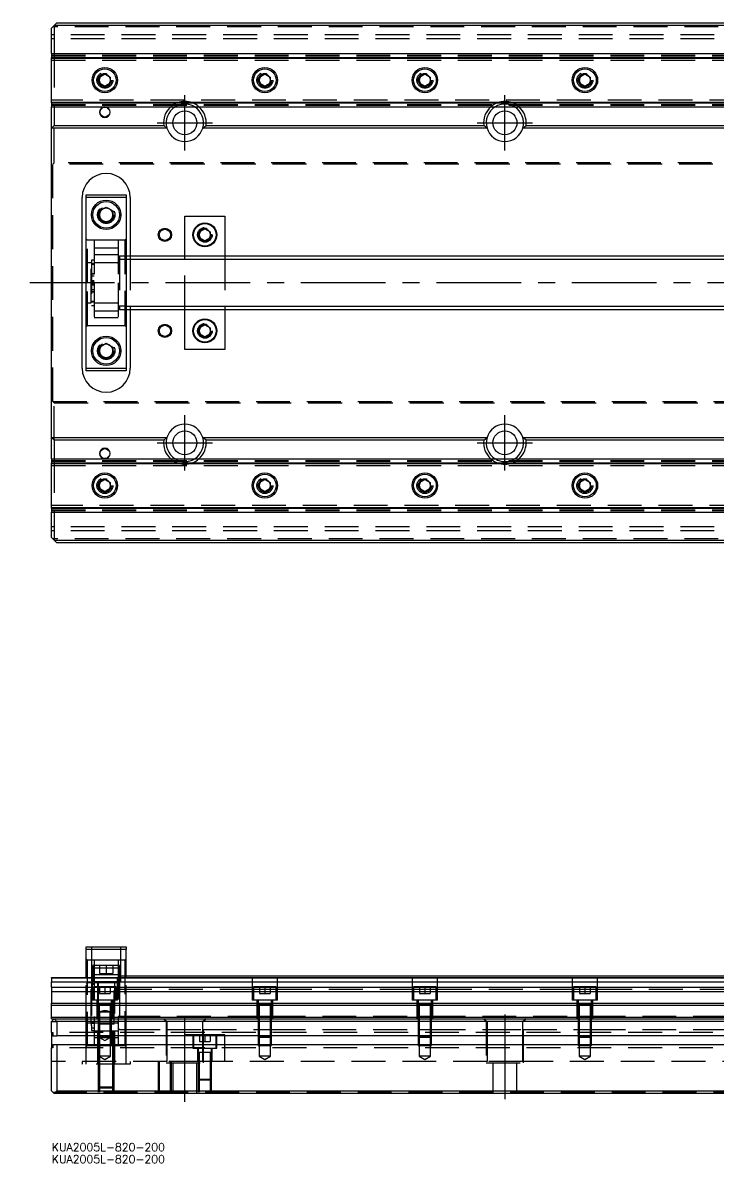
# Model space of a CAD drawing. Extents: x -11 to 1025, y -330 to 120.
# Drawn here: x -10.8 to 250, y -330.1 to 97.5 of the extents above; entities that cross this region are included whole.
import ezdxf

# ---------------------------------------------------------------- set-up
doc = ezdxf.new("R2010")
doc.units = 0
doc.linetypes.add('CENTER', pattern=[50.8, 31.75, -6.35, 6.35, -6.35])
doc.linetypes.add('DASHED', pattern=[19.05, 12.7, -6.35])
doc.layers.get('0').update_dxf_attribs({"linetype": 'CONTINUOUS'})
doc.layers.add('CENTER', color=1, linetype='CENTER')
doc.styles.get("Standard").update_dxf_attribs({"font": 'txt.shx', "height": 3, "bigfont": 'bigfont.shx'})

# ---------------------------------------------------------------- blocks, each defined once
blk = doc.blocks.new('*U2')
at = {"color": 7, "linetype": 'CONTINUOUS'}
blk.add_text('KUA2005L-820-200', height=3, dxfattribs=at).set_placement((0.11, -325.6))
blk = doc.blocks.new('*U3')
at = {"color": 7, "linetype": 'CONTINUOUS'}
blk.add_text('KUA2005L-820-200', height=3, dxfattribs=at).set_placement((0.11, -330.1))

msp = doc.modelspace()

# ---------------------------------------------------------------- linework, layer by layer
at = {"color": 7, "linetype": 'CONTINUOUS'}
for p, q in [((1, 96.5), (0, 95.5)), ((0, 86), (0, 95.5)), ((2, 97.5), (1, 96.5)), ((1, 96.5), (1, 86)), ((310, 96.5), (1, 96.5)), ((2, 97.5), (310, 97.5)), ((0, 86), (0, 84.48)), ((0, 86), (310, 86)), ((0, 84.48), (308.73, 84.48)), ((0, 84.2), (0, 84.48)), ((0, 84.2), (308.05, 84.2)), ((0, 67.8), (0, 84.2)), ((18, 77.15), (20, 78.31)), ((18, 74.85), (18, 77.15)), ((20, 78.31), (22, 77.15)), ((22, 77.15), (22, 74.85)), ((78, 77.15), (80, 78.31)), ((78, 74.85), (78, 77.15)), ((80, 78.31), (82, 77.15)), ((82, 77.15), (82, 74.85)), ((138, 77.15), (140, 78.31)), ((138, 74.85), (138, 77.15)), ((140, 78.31), (142, 77.15)), ((142, 77.15), (142, 74.85)), ((198, 77.15), (200, 78.31)), ((198, 74.85), (198, 77.15)), ((200, 78.31), (202, 77.15)), ((202, 77.15), (202, 74.85)), ((20, 73.69), (18, 74.85)), ((22, 74.85), (20, 73.69)), ((80, 73.69), (78, 74.85)), ((82, 74.85), (80, 73.69)), ((140, 73.69), (138, 74.85)), ((142, 74.85), (140, 73.69)), ((200, 73.69), (198, 74.85)), ((202, 74.85), (200, 73.69)), ((0, 67.52), (0, 67.8)), ((0, 67.8), (310, 67.8)), ((0, 67.52), (0, 66)), ((0, 67.52), (310, 67.52)), ((0, 58), (0, 66)), ((0, 66), (310, 66)), ((1, 66), (1, 59)), ((0, 58), (1, 59)), ((0, -58), (0, 58)), ((43.29, 58), (0, 58)), ((1, 59), (42.06, 59)), ((43.29, 58), (42.06, 59)), ((56.71, 58), (57.94, 59)), ((163.29, 58), (56.71, 58)), ((57.94, 59), (162.06, 59)), ((163.29, 58), (162.06, 59)), ((176.71, 58), (177.94, 59)), ((283.29, 58), (176.71, 58)), ((177.94, 59), (282.06, 59)), ((11.5, -32), (11.5, 32)), ((13, 32), (13, 33)), ((13, 33), (28, 33)), ((13, -32), (13, 32)), ((28, 32), (13, 32)), ((28, 33), (28, 32)), ((28, 32), (28, -32)), ((29.5, 32), (29.5, 10)), ((18, 26.94), (20.5, 28.39)), ((18, 24.06), (18, 26.94)), ((20.5, 28.39), (23, 26.94)), ((23, 26.94), (23, 24.06)), ((20.5, 22.61), (18, 24.06)), ((23, 24.06), (20.5, 22.61)), ((50, 25), (65, 25)), ((50, 10), (50, 25)), ((65, 25), (65, 10)), ((55.5, 19.15), (57.5, 20.31)), ((55.5, 16.85), (55.5, 19.15)), ((57.5, 20.31), (59.5, 19.15)), ((59.5, 19.15), (59.5, 16.85)), ((57.5, 15.69), (55.5, 16.85)), ((59.5, 16.85), (57.5, 15.69)), ((310, 10), (28, 10)), ((28, -10), (310, -10)), ((29.5, -10), (29.5, -32)), ((50, -25), (50, -10)), ((65, -10), (65, -25)), ((55.5, -16.85), (57.5, -15.69)), ((55.5, -19.15), (55.5, -16.85)), ((57.5, -15.69), (59.5, -16.85)), ((59.5, -16.85), (59.5, -19.15)), ((57.5, -20.31), (55.5, -19.15)), ((59.5, -19.15), (57.5, -20.31)), ((18, -24.06), (20.5, -22.61)), ((18, -26.94), (18, -24.06)), ((20.5, -22.61), (23, -24.06)), ((23, -24.06), (23, -26.94)), ((65, -25), (50, -25)), ((20.5, -28.39), (18, -26.94)), ((23, -26.94), (20.5, -28.39)), ((13, -33), (13, -32)), ((13, -32), (28, -32)), ((28, -33), (13, -33)), ((28, -32), (28, -33)), ((0, -66), (0, -58)), ((0, -58), (43.29, -58)), ((1, -59), (0, -58)), ((42.06, -59), (1, -59)), ((1, -59), (1, -66)), ((42.06, -59), (43.29, -58)), ((56.71, -58), (163.29, -58)), ((57.94, -59), (56.71, -58)), ((162.06, -59), (57.94, -59)), ((162.06, -59), (163.29, -58)), ((176.71, -58), (283.29, -58)), ((177.94, -59), (176.71, -58)), ((282.06, -59), (177.94, -59)), ((0, -66), (0, -67.52)), ((0, -66), (310, -66)), ((0, -67.52), (310, -67.52)), ((0, -67.8), (0, -67.52)), ((0, -84.2), (0, -67.8)), ((0, -67.8), (310, -67.8)), ((18, -74.85), (20, -73.69)), ((18, -77.15), (18, -74.85)), ((20, -73.69), (22, -74.85)), ((22, -74.85), (22, -77.15)), ((78, -74.85), (80, -73.69)), ((78, -77.15), (78, -74.85)), ((80, -73.69), (82, -74.85)), ((82, -74.85), (82, -77.15)), ((138, -74.85), (140, -73.69)), ((138, -77.15), (138, -74.85)), ((140, -73.69), (142, -74.85)), ((142, -74.85), (142, -77.15)), ((198, -74.85), (200, -73.69)), ((198, -77.15), (198, -74.85)), ((200, -73.69), (202, -74.85)), ((202, -74.85), (202, -77.15)), ((20, -78.31), (18, -77.15)), ((22, -77.15), (20, -78.31)), ((80, -78.31), (78, -77.15)), ((82, -77.15), (80, -78.31)), ((140, -78.31), (138, -77.15)), ((142, -77.15), (140, -78.31)), ((200, -78.31), (198, -77.15)), ((202, -77.15), (200, -78.31)), ((0, -84.2), (308.05, -84.2)), ((0, -84.48), (0, -84.2)), ((0, -84.48), (0, -86)), ((0, -84.48), (308.73, -84.48)), ((0, -95.5), (0, -86)), ((0, -86), (310, -86)), ((1, -86), (1, -96.5)), ((0, -95.5), (1, -96.5)), ((1, -96.5), (2, -97.5)), ((1, -96.5), (310, -96.5)), ((310, -97.5), (2, -97.5)), ((13, -249), (28, -249)), ((13, -250), (13, -249)), ((13, -260.5), (13, -250)), ((28, -250), (13, -250)), ((28, -249), (28, -250)), ((28, -260.5), (28, -250)), ((0, -260.66), (0, -260.5)), ((0, -260.5), (316.5, -260.5)), ((0, -260.66), (0, -262.06)), ((0, -260.66), (316.5, -260.66)), ((316.5, -260), (28, -260)), ((0, -262.06), (316.5, -262.06)), ((0, -264.14), (0, -262.06)), ((0, -264.14), (0, -265.76)), ((0, -264.14), (316.5, -264.14)), ((0, -265.76), (0, -270.05)), ((0, -265.76), (316.5, -265.76)), ((0, -270.9), (0, -270.05)), ((0, -270.05), (316.5, -270.05)), ((0, -275.4), (0, -270.9)), ((0, -270.9), (820, -270.9)), ((202.5, -270.6), (197.5, -270.6)), ((0, -275.4), (820, -275.4)), ((0, -276), (0, -275.4)), ((0, -277), (1, -276)), ((0, -276), (1, -276)), ((0, -281.15), (0, -277)), ((1, -276), (819, -276)), ((1, -276), (2, -277)), ((2, -277), (2, -282.3)), ((818, -277), (2, -277)), ((0, -281.15), (0, -282.3)), ((0, -281.15), (0.5, -281.15)), ((0.5, -281.15), (0.5, -282.3)), ((23.5, -278), (17.5, -278)), ((23.5, -278), (17.5, -278)), ((0, -282.3), (0, -285.7)), ((0.5, -282.3), (0, -282.3)), ((0, -285.7), (0, -286.85)), ((0, -285.7), (0.5, -285.7)), ((0.5, -282.3), (2, -282.3)), ((2, -285.7), (0.5, -285.7)), ((0.5, -285.7), (0.5, -286.85)), ((818, -282.3), (2, -282.3)), ((818, -285.7), (2, -285.7)), ((2, -285.7), (2, -303)), ((0.5, -286.85), (0, -286.85)), ((0, -303), (0, -286.85)), ((56.71, -288.6), (55, -288.6)), ((60, -288.6), (55, -288.6)), ((60, -288.6), (56.71, -288.6)), ((1, -304), (0, -303)), ((2, -303), (1, -304)), ((2, -303), (818, -303)), ((819, -304), (1, -304))]:
    msp.add_line(p, q, dxfattribs=at)
at = {"color": 3, "linetype": 'DASHED'}
for p, q in [((326.2, 96), (0.5, 96)), ((820, 93), (0, 93)), ((820, 91.5), (0, 91.5)), ((1, 86), (1, 66)), ((0, 85.4), (820, 85.4)), ((0, 85.15), (310, 85.15)), ((0, 84.42), (316.5, 84.42)), ((0, 83.5), (316.5, 83.5)), ((17.5, 76), (17.53, 76.37)), ((77.5, 76), (77.53, 76.37)), ((137.5, 76), (137.53, 76.37)), ((197.5, 76), (197.53, 76.37)), ((316.5, 68.5), (0, 68.5)), ((0, 67.58), (316.5, 67.58)), ((0, 66.85), (310, 66.85)), ((0, 66.6), (820, 66.6)), ((1, 45), (1, 59)), ((1, 45), (0.5, 44.5)), ((0.5, -44.5), (0.5, 44.5)), ((819.5, 44.5), (0.5, 44.5)), ((819, 45), (1, 45)), ((17.5, 25.5), (17.52, 25.85)), ((59.98, 18.29), (60, 18)), ((13.5, 16), (13, 16.5)), ((16, 16), (13.5, 16)), ((13.5, 0), (13.5, 16)), ((25, 16), (16, 16)), ((16, 16), (16, 0)), ((25, 13.03), (16, 13.03)), ((27.5, 16), (25, 16)), ((25, 16), (25, 0)), ((28, 16.5), (27.5, 16)), ((27.5, 16), (27.5, -16)), ((25, 10.48), (16, 10.48)), ((25.5, 10), (25, 9.5)), ((28, 8.75), (25, 8.75)), ((28, 10), (25.5, 10)), ((25.5, 10), (25.5, -10)), ((29.5, 10), (29.5, -10)), ((50, -10), (50, 10)), ((65, 10), (65, -10)), ((13.5, 7.5), (13, 7)), ((14.85, 7.5), (13.5, 7.5)), ((14.85, -7.5), (14.85, 7.5)), ((15, 7.15), (14.85, 7.15)), ((16, 8.55), (15, 8.55)), ((15, 8.55), (15, -8.55)), ((16, 7.15), (15, 7.15)), ((16, 6.9), (15, 6.9)), ((24.7, 7.5), (16, 7.5)), ((25, 7.5), (24.7, 7.5)), ((13.5, -16), (13.5, 0)), ((16, 3.4), (15, 3.4)), ((15, 3.4), (16, 3.4)), ((16, 2.55), (15, 2.55)), ((15, 0.85), (16, 0.85)), ((15, 0.43), (16, 0.43)), ((16, 0), (16, -16)), ((25, 0), (25, -16)), ((15, -0.43), (16, -0.43)), ((16, -0.85), (15, -0.85)), ((15, -2.55), (16, -2.55)), ((15, -3.4), (16, -3.4)), ((16, -3.4), (15, -3.4)), ((13, -7), (13.5, -7.5)), ((13.5, -7.5), (14.85, -7.5)), ((14.85, -7.15), (15, -7.15)), ((15, -6.9), (16, -6.9)), ((15, -7.15), (16, -7.15)), ((15, -8.55), (16, -8.55)), ((16, -7.5), (24.7, -7.5)), ((24.7, -7.5), (25, -7.5)), ((16, -10.47), (25, -10.47)), ((28, -8.75), (25, -8.75)), ((25, -9.5), (25.5, -10)), ((25.5, -10), (28, -10)), ((13, -16.5), (13.5, -16)), ((13.5, -16), (16, -16)), ((16, -13.02), (25, -13.02)), ((16, -16), (25, -16)), ((25, -16), (27.5, -16)), ((27.5, -16), (28, -16.5)), ((55, -18), (55.02, -17.7)), ((17.5, -25.5), (17.52, -25.15)), ((0.5, -44.5), (819.5, -44.5)), ((0.5, -44.5), (1, -45)), ((1, -59), (1, -45)), ((1, -45), (819, -45)), ((0, -66.6), (820, -66.6)), ((0, -66.85), (310, -66.85)), ((0, -67.58), (316.5, -67.58)), ((1, -66), (1, -86)), ((0, -68.5), (316.5, -68.5)), ((17.5, -76), (17.53, -75.59)), ((77.5, -76), (77.53, -75.59)), ((137.5, -76), (137.53, -75.59)), ((197.5, -76), (197.53, -75.59)), ((316.5, -83.5), (0, -83.5)), ((0, -84.42), (316.5, -84.42)), ((0, -85.15), (310, -85.15)), ((0, -85.4), (820, -85.4)), ((820, -91.5), (0, -91.5)), ((820, -93), (0, -93)), ((326.2, -96), (0.5, -96)), ((15, -249), (15, -262)), ((26, -262), (26, -249)), ((13.5, -254), (13, -253.5)), ((16, -254), (13.5, -254)), ((13.5, -286), (13.5, -254)), ((15.5, -256), (15.5, -262)), ((25.5, -256), (15.5, -256)), ((25, -254), (16, -254)), ((16, -254), (16, -256)), ((16, -256), (16, -286)), ((18, -256), (18, -259)), ((20.5, -256), (20.5, -259)), ((23, -256), (23, -259)), ((27.5, -254), (25, -254)), ((25, -254), (25, -256)), ((25, -256), (25, -286)), ((25.5, -262), (25.5, -256)), ((28, -253.5), (27.5, -254)), ((27.5, -254), (27.5, -286)), ((13, -276), (13, -260.5)), ((15.25, -260.5), (15.25, -269)), ((25, -256.97), (16, -256.97)), ((25, -259.52), (16, -259.52)), ((18, -259), (20.5, -259)), ((20.5, -259), (23, -259)), ((24.75, -269), (24.75, -260.5)), ((25.5, -260), (25, -260.5)), ((28, -260), (25.5, -260)), ((28, -276), (28, -260.5)), ((75.25, -260.5), (75.25, -269)), ((84.75, -269), (84.75, -260.5)), ((135.25, -260.5), (135.25, -269)), ((144.75, -269), (144.75, -260.5)), ((195.25, -260.5), (195.25, -269)), ((204.75, -269), (204.75, -260.5)), ((13.5, -262.5), (13, -263)), ((14.85, -262.5), (13.5, -262.5)), ((14.85, -277.5), (14.85, -262.5)), ((16, -262.85), (14.85, -262.85)), ((16, -260.9), (15, -260.9)), ((15, -262), (26, -262)), ((15, -262), (15, -276.87)), ((16, -263.1), (15, -263.1)), ((15.75, -264), (15.75, -269)), ((24.25, -264), (15.75, -264)), ((24.7, -262.5), (16, -262.5)), ((24.7, -262.5), (16, -262.5)), ((17.25, -262), (17.25, -293)), ((17.5, -262), (17.5, -269)), ((18, -264), (18, -266.5)), ((20, -264), (20, -266.5)), ((22, -264), (22, -266.5)), ((23.5, -278), (23.5, -262)), ((23.75, -293), (23.75, -262)), ((24.25, -269), (24.25, -264)), ((25, -262.5), (24.7, -262.5)), ((28, -265), (25, -265)), ((25.5, -262), (25.5, -280)), ((75.75, -265), (28, -265)), ((75.75, -264), (75.75, -269)), ((84.25, -264), (75.75, -264)), ((84.25, -265), (75.75, -265)), ((78, -264), (78, -266.5)), ((80, -264), (80, -266.5)), ((82, -264), (82, -266.5)), ((84.25, -269), (84.25, -264)), ((135.75, -265), (84.25, -265)), ((135.75, -264), (135.75, -269)), ((144.25, -264), (135.75, -264)), ((144.25, -265), (135.75, -265)), ((138, -264), (138, -266.5)), ((140, -264), (140, -266.5)), ((142, -264), (142, -266.5)), ((144.25, -269), (144.25, -264)), ((195.75, -265), (144.25, -265)), ((195.75, -264), (195.75, -269)), ((204.25, -264), (195.75, -264)), ((204.25, -265), (195.75, -265)), ((198, -264), (198, -266.5)), ((200, -264), (200, -266.5)), ((202, -264), (202, -266.5)), ((204.25, -269), (204.25, -264)), ((255.75, -265), (204.25, -265)), ((24.75, -269), (15.25, -269)), ((17, -269), (17, -276)), ((17.5, -269), (17.5, -270.6)), ((18, -266.5), (20, -266.5)), ((20, -266.5), (22, -266.5)), ((22.5, -270.6), (22.5, -269)), ((23, -276), (23, -269)), ((84.75, -269), (75.25, -269)), ((77, -269), (77, -276)), ((77.5, -269), (77.5, -270.6)), ((78, -266.5), (80, -266.5)), ((80, -266.5), (82, -266.5)), ((82.5, -270.6), (82.5, -269)), ((83, -276), (83, -269)), ((144.75, -269), (135.25, -269)), ((137, -269), (137, -276)), ((137.5, -269), (137.5, -270.6)), ((138, -266.5), (140, -266.5)), ((140, -266.5), (142, -266.5)), ((142.5, -270.6), (142.5, -269)), ((143, -276), (143, -269)), ((204.75, -269), (195.25, -269)), ((197, -269), (197, -276)), ((197.5, -269), (197.5, -270.6)), ((198, -266.5), (200, -266.5)), ((200, -266.5), (202, -266.5)), ((202.5, -270.6), (202.5, -269)), ((203, -276), (203, -269)), ((17.5, -270.59), (17.5, -270.6)), ((17.5, -270.6), (17.5, -276)), ((17.5, -270.6), (17.5, -270.6)), ((22.5, -270.6), (17.5, -270.6)), ((22.5, -270.6), (17.5, -270.6)), ((17.9, -270.6), (17.9, -276)), ((18, -273.5), (18, -276)), ((22, -273.5), (18, -273.5)), ((20.06, -273), (19.94, -273)), ((22, -276), (22, -273.5)), ((22.1, -276), (22.1, -270.6)), ((22.5, -270.6), (22.5, -270.59)), ((22.5, -276), (22.5, -270.6)), ((22.5, -270.6), (22.5, -270.6)), ((77.5, -270.59), (77.5, -270.6)), ((77.5, -270.6), (77.5, -276)), ((77.5, -270.6), (77.5, -270.6)), ((82.5, -270.6), (77.5, -270.6)), ((77.9, -270.6), (77.9, -276)), ((82.1, -276), (82.1, -270.6)), ((82.5, -270.6), (82.5, -270.59)), ((82.5, -276), (82.5, -270.6)), ((82.5, -270.6), (82.5, -270.6)), ((137.5, -270.59), (137.5, -270.6)), ((137.5, -270.6), (137.5, -276)), ((137.5, -270.6), (137.5, -270.6)), ((142.5, -270.6), (137.5, -270.6)), ((137.9, -270.6), (137.9, -276)), ((142.1, -276), (142.1, -270.6)), ((142.5, -270.6), (142.5, -270.59)), ((142.5, -276), (142.5, -270.6)), ((142.5, -270.6), (142.5, -270.6)), ((197.5, -270.59), (197.5, -270.6)), ((197.5, -270.6), (197.5, -276)), ((197.5, -270.6), (197.5, -270.6)), ((202.5, -270.6), (197.5, -270.6)), ((197.9, -270.6), (197.9, -276)), ((202.1, -276), (202.1, -270.6)), ((202.5, -270.6), (202.5, -270.59)), ((202.5, -276), (202.5, -270.6)), ((202.5, -270.6), (202.5, -270.6)), ((0, -277), (2, -277)), ((13, -282.3), (13, -276)), ((13, -277), (13.5, -277.5)), ((13.5, -277.5), (14.85, -277.5)), ((14.85, -277.15), (16, -277.15)), ((15, -278.44), (15, -276.87)), ((15, -276.89), (16, -276.89)), ((15, -276.89), (16, -276.89)), ((16, -277.68), (15, -277.68)), ((16, -277.5), (24.7, -277.5)), ((16, -277.5), (24.7, -277.5)), ((17.5, -276), (17.5, -282.3)), ((17.5, -276), (17.5, -282.3)), ((17.9, -276), (17.9, -282.3)), ((18, -276), (18, -282.3)), ((22, -282.3), (22, -276)), ((22.1, -282.3), (22.1, -276)), ((22.5, -282.3), (22.5, -276)), ((22.5, -282.3), (22.5, -276)), ((24.7, -277.5), (25, -277.5)), ((25, -275), (28, -275)), ((28, -275), (77.5, -275)), ((28, -282.3), (28, -276)), ((42, -276), (43, -277)), ((42.06, -276), (43.29, -277)), ((43, -277), (43, -292.5)), ((43.29, -277), (43.29, -282.3)), ((57.94, -276), (56.71, -277)), ((56.71, -282.3), (56.71, -277)), ((57, -277), (58, -276)), ((57, -292.5), (57, -277)), ((77.5, -275), (77.9, -275)), ((77.5, -276), (77.5, -282.3)), ((77.5, -276), (77.5, -282.3)), ((77.9, -275), (82.1, -275)), ((77.9, -276), (77.9, -282.3)), ((82.1, -275), (82.5, -275)), ((82.1, -282.3), (82.1, -276)), ((82.5, -275), (137.5, -275)), ((82.5, -282.3), (82.5, -276)), ((82.5, -282.3), (82.5, -276)), ((137.5, -275), (137.9, -275)), ((137.5, -276), (137.5, -282.3)), ((137.5, -276), (137.5, -282.3)), ((137.9, -275), (142.1, -275)), ((137.9, -276), (137.9, -282.3)), ((142.1, -275), (142.5, -275)), ((142.1, -282.3), (142.1, -276)), ((142.5, -275), (197.5, -275)), ((142.5, -282.3), (142.5, -276)), ((142.5, -282.3), (142.5, -276)), ((162, -276), (163, -277)), ((162.06, -276), (163.29, -277)), ((163, -277), (163, -292.5)), ((163.29, -277), (163.29, -282.3)), ((177.94, -276), (176.71, -277)), ((176.71, -282.3), (176.71, -277)), ((177, -277), (178, -276)), ((177, -292.5), (177, -277)), ((197.5, -275), (197.9, -275)), ((197.5, -276), (197.5, -282.3)), ((197.5, -276), (197.5, -282.3)), ((197.9, -275), (202.1, -275)), ((197.9, -276), (197.9, -282.3)), ((202.1, -275), (202.5, -275)), ((202.1, -282.3), (202.1, -276)), ((202.5, -275), (257.5, -275)), ((202.5, -282.3), (202.5, -276)), ((202.5, -282.3), (202.5, -276)), ((819.5, -281.15), (0.5, -281.15)), ((15, -278.44), (15, -280.19)), ((15, -279.38), (16, -279.38)), ((15, -280.19), (15, -280.39)), ((15, -280.39), (16, -280.39)), ((16, -280.47), (25, -280.47)), ((23.5, -278), (17.5, -278)), ((23, -293), (23, -278)), ((23.5, -293), (23.5, -277.99)), ((25, -279.5), (25.5, -280)), ((25.5, -280), (28, -280)), ((28, -280), (43.29, -280)), ((43.29, -280), (56.71, -280)), ((56.71, -282), (50, -282)), ((50, -282.3), (50, -282)), ((53, -282), (53, -287)), ((53.25, -282), (53.25, -282.3)), ((55.5, -282), (55.5, -284.5)), ((56.71, -280), (77.5, -280)), ((65, -282), (56.71, -282)), ((57.5, -282), (57.5, -284.5)), ((59.5, -282), (59.5, -284.5)), ((61.75, -282.3), (61.75, -282)), ((62, -287), (62, -282)), ((65, -282.3), (65, -282)), ((77.5, -280), (77.9, -280)), ((77.9, -280), (82.1, -280)), ((82.1, -280), (82.5, -280)), ((82.5, -280), (137.5, -280)), ((137.5, -280), (137.9, -280)), ((137.9, -280), (142.1, -280)), ((142.1, -280), (142.5, -280)), ((142.5, -280), (163.29, -280)), ((163.29, -280), (176.71, -280)), ((176.71, -280), (197.5, -280)), ((197.5, -280), (197.9, -280)), ((197.9, -280), (202.1, -280)), ((202.1, -280), (202.5, -280)), ((202.5, -280), (257.5, -280)), ((13, -285.7), (13, -282.3)), ((13, -293), (13, -285.7)), ((13, -286.5), (13.5, -286)), ((13.5, -286), (16, -286)), ((16, -283.02), (25, -283.02)), ((16, -286), (17.5, -286)), ((16, -286), (17.5, -286)), ((17.5, -282.3), (17.5, -282.6)), ((17.5, -282.3), (17.5, -282.6)), ((17.5, -282.6), (17.9, -283)), ((17.5, -282.6), (17.5, -285.7)), ((17.5, -282.6), (22.5, -282.6)), ((17.5, -285.7), (17.5, -286)), ((17.5, -286), (17.5, -293)), ((17.5, -286), (22.5, -286)), ((17.9, -282.3), (17.9, -283)), ((17.9, -283), (17.9, -286)), ((22.1, -283), (17.9, -283)), ((17.9, -286), (17.9, -290)), ((18, -282.3), (18, -282.37)), ((18, -282.37), (18, -283)), ((18, -282.37), (18.17, -283)), ((22, -282.37), (18, -282.37)), ((18, -283), (20, -284.15)), ((18, -283), (18, -293)), ((20, -284.15), (22, -283)), ((21.83, -283), (22, -282.37)), ((22, -282.37), (22, -282.3)), ((22, -283), (22, -282.37)), ((22.1, -283), (22.1, -282.3)), ((22.1, -283), (22.5, -282.6)), ((22.1, -286), (22.1, -283)), ((22.1, -290), (22.1, -286)), ((22.5, -282.6), (22.5, -282.3)), ((22.5, -282.6), (22.5, -282.3)), ((22.5, -285.7), (22.5, -282.6)), ((22.5, -286), (22.5, -285.7)), ((22.5, -286), (25, -286)), ((22.5, -286), (25, -286)), ((25, -286), (27.5, -286)), ((27.5, -286), (28, -286.5)), ((28, -285.7), (28, -282.3)), ((28, -293), (28, -285.7)), ((43.29, -282.3), (43.29, -285.7)), ((43.29, -285.7), (43.29, -292)), ((50, -285.7), (50, -282.3)), ((50, -292), (50, -285.7)), ((53.25, -282.3), (53.25, -285.7)), ((53.25, -285.7), (53.25, -287)), ((55.5, -284.5), (57.5, -284.5)), ((56.71, -285.7), (56.71, -282.3)), ((56.71, -292), (56.71, -285.7)), ((57.5, -284.5), (59.5, -284.5)), ((61.75, -285.7), (61.75, -282.3)), ((61.75, -287), (61.75, -285.7)), ((65, -285.7), (65, -282.3)), ((65, -292), (65, -285.7)), ((77.5, -282.3), (77.5, -282.6)), ((77.5, -282.3), (77.5, -282.6)), ((77.5, -282.6), (77.9, -283)), ((77.5, -282.6), (77.5, -285.7)), ((77.5, -282.6), (82.5, -282.6)), ((77.5, -285.7), (77.5, -286)), ((77.5, -286), (82.5, -286)), ((77.9, -282.3), (77.9, -283)), ((77.9, -283), (77.9, -286)), ((82.1, -283), (77.9, -283)), ((77.9, -286), (77.9, -290)), ((82.1, -283), (82.1, -282.3)), ((82.1, -283), (82.5, -282.6)), ((82.1, -286), (82.1, -283)), ((82.1, -290), (82.1, -286)), ((82.5, -282.6), (82.5, -282.3)), ((82.5, -282.6), (82.5, -282.3)), ((82.5, -285.7), (82.5, -282.6)), ((82.5, -286), (82.5, -285.7)), ((137.5, -282.3), (137.5, -282.6)), ((137.5, -282.3), (137.5, -282.6)), ((137.5, -282.6), (137.9, -283)), ((137.5, -282.6), (137.5, -285.7)), ((137.5, -282.6), (142.5, -282.6)), ((137.5, -285.7), (137.5, -286)), ((137.5, -286), (142.5, -286)), ((137.9, -282.3), (137.9, -283)), ((137.9, -283), (137.9, -286)), ((142.1, -283), (137.9, -283)), ((137.9, -286), (137.9, -290)), ((142.1, -283), (142.1, -282.3)), ((142.1, -283), (142.5, -282.6)), ((142.1, -286), (142.1, -283)), ((142.1, -290), (142.1, -286)), ((142.5, -282.6), (142.5, -282.3)), ((142.5, -282.6), (142.5, -282.3)), ((142.5, -285.7), (142.5, -282.6)), ((142.5, -286), (142.5, -285.7)), ((163.29, -282.3), (163.29, -285.7)), ((163.29, -285.7), (163.29, -292)), ((176.71, -285.7), (176.71, -282.3)), ((176.71, -292), (176.71, -285.7)), ((197.5, -282.3), (197.5, -282.6)), ((197.5, -282.3), (197.5, -282.6)), ((197.5, -282.6), (197.9, -283)), ((197.5, -282.6), (197.5, -285.7)), ((197.5, -282.6), (202.5, -282.6)), ((197.5, -285.7), (197.5, -286)), ((197.5, -286), (202.5, -286)), ((197.9, -282.3), (197.9, -283)), ((197.9, -283), (197.9, -286)), ((202.1, -283), (197.9, -283)), ((197.9, -286), (197.9, -290)), ((202.1, -283), (202.1, -282.3)), ((202.1, -283), (202.5, -282.6)), ((202.1, -286), (202.1, -283)), ((202.1, -290), (202.1, -286)), ((202.5, -282.6), (202.5, -282.3)), ((202.5, -282.6), (202.5, -282.3)), ((202.5, -285.7), (202.5, -282.6)), ((202.5, -286), (202.5, -285.7)), ((819.5, -286.85), (0.5, -286.85)), ((17.9, -290), (20, -291.21)), ((22.1, -290), (17.9, -290)), ((20, -291.21), (22.1, -290)), ((53, -287), (62, -287)), ((54.75, -287), (54.75, -292)), ((55, -287), (55, -288.6)), ((55, -288.59), (55, -288.6)), ((55, -288.6), (55, -288.6)), ((55, -288.6), (55, -292)), ((60, -288.6), (55, -288.6)), ((55.4, -288.6), (55.4, -292)), ((59.6, -292), (59.6, -288.6)), ((60, -288.6), (60, -287)), ((60, -288.6), (60, -288.59)), ((60, -288.6), (60, -288.6)), ((60, -292), (60, -288.6)), ((60.25, -292), (60.25, -287)), ((77.9, -290), (80, -291.21)), ((82.1, -290), (77.9, -290)), ((80, -291.21), (82.1, -290)), ((137.9, -290), (140, -291.21)), ((142.1, -290), (137.9, -290)), ((140, -291.21), (142.1, -290)), ((197.9, -290), (200, -291.21)), ((202.1, -290), (197.9, -290)), ((200, -291.21), (202.1, -290)), ((43.29, -292), (0, -292)), ((11.5, -292), (11.5, -293)), ((29.5, -293), (11.5, -293)), ((17.5, -293), (17.5, -301.5)), ((17.5, -293), (17.5, -301.5)), ((18, -293), (18, -302)), ((23, -302), (23, -293)), ((23.5, -301.5), (23.5, -293)), ((23.5, -301.5), (23.5, -293)), ((29.5, -292), (29.5, -293)), ((40, -292), (40, -303.5)), ((40.4, -292), (40.4, -303.5)), ((43, -292.5), (57, -292.5)), ((56.71, -292), (43.29, -292)), ((44.6, -303.5), (44.6, -292)), ((45, -303.5), (45, -292)), ((45.5, -292.5), (45.5, -304)), ((54.5, -304), (54.5, -292.5)), ((55, -292), (55, -298.6)), ((55, -292), (55, -298.6)), ((55.4, -292), (55.4, -299)), ((163.29, -292), (56.71, -292)), ((59.6, -299), (59.6, -292)), ((60, -298.6), (60, -292)), ((60, -298.6), (60, -292)), ((163, -292.5), (177, -292.5)), ((176.71, -292), (163.29, -292)), ((165.5, -292.5), (165.5, -304)), ((174.5, -304), (174.5, -292.5)), ((283.29, -292), (176.71, -292)), ((55, -298.6), (55.4, -299)), ((55, -298.6), (55, -303.5)), ((55, -298.6), (60, -298.6)), ((55.4, -299), (55.4, -303.5)), ((59.6, -299), (55.4, -299)), ((59.6, -299), (60, -298.6)), ((59.6, -303.5), (59.6, -299)), ((60, -303.5), (60, -298.6)), ((0.5, -303.5), (819.5, -303.5)), ((17.5, -301.5), (18, -302)), ((17.5, -301.5), (17.5, -303.5)), ((17.5, -301.5), (23.5, -301.5)), ((18, -302), (18, -303.5)), ((23, -302), (18, -302)), ((23, -302), (23.5, -301.5)), ((23, -303.5), (23, -302)), ((23.5, -303.5), (23.5, -301.5))]:
    msp.add_line(p, q, dxfattribs=at)
at = {"color": 3, "linetype": 'CONTINUOUS'}
for p, q in [((310, 8.75), (28, 8.75)), ((28, -8.75), (310, -8.75))]:
    msp.add_line(p, q, dxfattribs=at)
at = {"color": 7, "linetype": 'CONTINUOUS'}
for centre, radius in [((20, 76), 4.75), ((20, 76), 4.25), ((80, 76), 4.75), ((80, 76), 4.25), ((140, 76), 4.75), ((140, 76), 4.25), ((200, 76), 4.75), ((200, 76), 4.25), ((50, 60), 4.5), ((170, 60), 4.5), ((20.5, 25.5), 5.5), ((20.5, 25.5), 5), ((57.5, 18), 4.5), ((57.5, 18), 4.25), ((42.5, 18), 2.1), ((42.5, -18), 2.1), ((57.5, -18), 4.5), ((57.5, -18), 4.25), ((20.5, -25.5), 5.5), ((20.5, -25.5), 5), ((50, -60), 4.5), ((170, -60), 4.5), ((20, -76), 4.75), ((20, -76), 4.25), ((80, -76), 4.75), ((80, -76), 4.25), ((140, -76), 4.75), ((140, -76), 4.25), ((200, -76), 4.75), ((200, -76), 4.25)]:
    msp.add_circle(centre, radius, dxfattribs=at)
at = {"color": 3, "linetype": 'DASHED'}
for centre, radius in [((20, 76), 3), ((20, 76), 2.5), ((80, 76), 3), ((80, 76), 2.5), ((140, 76), 3), ((140, 76), 2.5), ((200, 76), 3), ((200, 76), 2.5), ((20.5, 25.5), 3.25), ((20.5, 25.5), 3), ((57.5, 18), 2.75), ((57.5, 18), 2.5), ((57.5, -18), 2.75), ((57.5, -18), 2.5), ((20.5, -25.5), 3.25), ((20.5, -25.5), 3), ((20, -76), 3), ((20, -76), 2.5), ((80, -76), 3), ((80, -76), 2.5), ((140, -76), 3), ((140, -76), 2.5), ((200, -76), 3), ((200, -76), 2.5)]:
    msp.add_circle(centre, radius, dxfattribs=at)
at = {"color": 3, "linetype": 'CONTINUOUS'}
for centre, radius in [((20, 64), 1.83), ((42.5, 18), 2.5), ((42.5, -18), 2.5), ((20, -64), 1.83)]:
    msp.add_circle(centre, radius, dxfattribs=at)
at = {"color": 3, "linetype": 'DASHED'}
for centre, radius, start, end in [((20, 76), 2.1, 137.7528, 162.2472), ((20, 76), 2.1, 102.2472, 137.7528), ((20, 76), 2.1, 77.7528, 102.2472), ((20, 76), 2.1, 42.2472, 77.7528), ((20, 76), 2.1, 17.7528, 42.2472), ((80, 76), 2.1, 137.7528, 162.2472), ((80, 76), 2.1, 102.2472, 137.7528), ((80, 76), 2.1, 77.7528, 102.2472), ((80, 76), 2.1, 42.2472, 77.7528), ((80, 76), 2.1, 17.7528, 42.2472), ((140, 76), 2.1, 137.7528, 162.2472), ((140, 76), 2.1, 102.2472, 137.7528), ((140, 76), 2.1, 77.7528, 102.2472), ((140, 76), 2.1, 42.2472, 77.7528), ((140, 76), 2.1, 17.7528, 42.2472), ((200, 76), 2.1, 137.7528, 162.2472), ((200, 76), 2.1, 102.2472, 137.7528), ((200, 76), 2.1, 77.7528, 102.2472), ((200, 76), 2.1, 42.2472, 77.7528), ((200, 76), 2.1, 17.7528, 42.2472), ((20, 76), 2.1, 162.2472, 180), ((20, 76), 2.1, 180, 197.7528), ((20, 76), 2.1, 197.7528, 222.2472), ((20, 76), 2.1, 222.2472, 257.7528), ((20, 76), 2.1, 257.7528, 282.2472), ((20, 76), 2.1, 282.2472, 317.7528), ((20, 76), 2.1, 317.7528, 342.2472), ((20, 76), 2.1, 342.2472, 17.7528), ((80, 76), 2.1, 162.2472, 180), ((80, 76), 2.1, 180, 197.7528), ((80, 76), 2.1, 197.7528, 222.2472), ((80, 76), 2.1, 222.2472, 257.7528), ((80, 76), 2.1, 257.7528, 282.2472), ((80, 76), 2.1, 282.2472, 317.7528), ((80, 76), 2.1, 317.7528, 342.2472), ((80, 76), 2.1, 342.2472, 17.7528), ((140, 76), 2.1, 162.2472, 180), ((140, 76), 2.1, 180, 197.7528), ((140, 76), 2.1, 197.7528, 222.2472), ((140, 76), 2.1, 222.2472, 257.7528), ((140, 76), 2.1, 257.7528, 282.2472), ((140, 76), 2.1, 282.2472, 317.7528), ((140, 76), 2.1, 317.7528, 342.2472), ((140, 76), 2.1, 342.2472, 17.7528), ((200, 76), 2.1, 162.2472, 180), ((200, 76), 2.1, 180, 197.7528), ((200, 76), 2.1, 197.7528, 222.2472), ((200, 76), 2.1, 222.2472, 257.7528), ((200, 76), 2.1, 257.7528, 282.2472), ((200, 76), 2.1, 282.2472, 317.7528), ((200, 76), 2.1, 317.7528, 342.2472), ((200, 76), 2.1, 342.2472, 17.7528), ((50, 60), 8, 48.5904, 131.4096), ((50, 60), 7, 58.9973, 121.0027), ((170, 60), 8, 48.5904, 131.4096), ((170, 60), 7, 58.9973, 121.0027), ((20.5, 25.5), 2.5, 120, 180), ((20.5, 25.5), 2.5, 60, 120), ((20.5, 25.5), 2.5, 0, 60), ((20.5, 25.5), 2.5, 180, 240), ((20.5, 25.5), 2.5, 240, 300), ((20.5, 25.5), 2.5, 300, 0), ((57.5, 18), 2.1, 162.2472, 180), ((57.5, 18), 2.1, 180, 197.7528), ((57.5, 18), 2.1, 137.7528, 162.2472), ((57.5, 18), 2.1, 197.7528, 222.2472), ((57.5, 18), 2.1, 102.2472, 137.7528), ((57.5, 18), 2.1, 77.7528, 102.2472), ((57.5, 18), 2.1, 42.2472, 77.7528), ((57.5, 18), 2.1, 17.7528, 42.2472), ((57.5, 18), 2.1, 317.7528, 342.2472), ((57.5, 18), 2.1, 342.2472, 17.7528), ((57.5, 18), 2.1, 222.2472, 257.7528), ((57.5, 18), 2.1, 257.7528, 282.2472), ((57.5, 18), 2.1, 282.2472, 317.7528), ((24.7, 7.8), 0.3, 270, 360), ((24.7, -7.8), 0.3, 0, 90), ((57.5, -18), 2.1, 137.7528, 162.2472), ((57.5, -18), 2.1, 102.2472, 137.7528), ((57.5, -18), 2.1, 77.7528, 102.2472), ((57.5, -18), 2.1, 42.2472, 77.7528), ((57.5, -18), 2.1, 17.7528, 42.2472), ((57.5, -18), 2.1, 162.2472, 180), ((57.5, -18), 2.1, 180, 197.7528), ((57.5, -18), 2.1, 197.7528, 222.2472), ((57.5, -18), 2.1, 222.2472, 257.7528), ((57.5, -18), 2.1, 257.7528, 282.2472), ((57.5, -18), 2.1, 282.2472, 317.7528), ((57.5, -18), 2.1, 317.7528, 342.2472), ((57.5, -18), 2.1, 342.2472, 17.7528), ((20.5, -25.5), 2.5, 120, 180), ((20.5, -25.5), 2.5, 180, 240), ((20.5, -25.5), 2.5, 60, 120), ((20.5, -25.5), 2.5, 0, 60), ((20.5, -25.5), 2.5, 300, 0), ((20.5, -25.5), 2.5, 240, 300), ((50, -60), 8, 228.5904, 311.4096), ((50, -60), 7, 238.9973, 301.0027), ((170, -60), 8, 228.5904, 311.4096), ((170, -60), 7, 238.9973, 301.0027), ((20, -76), 2.1, 162.2472, 180), ((20, -76), 2.1, 180, 197.7528), ((20, -76), 2.1, 137.7528, 162.2472), ((20, -76), 2.1, 197.7528, 222.2472), ((20, -76), 2.1, 102.2472, 137.7528), ((20, -76), 2.1, 77.7528, 102.2472), ((20, -76), 2.1, 42.2472, 77.7528), ((20, -76), 2.1, 17.7528, 42.2472), ((20, -76), 2.1, 317.7528, 342.2472), ((20, -76), 2.1, 342.2472, 17.7528), ((80, -76), 2.1, 162.2472, 180), ((80, -76), 2.1, 180, 197.7528), ((80, -76), 2.1, 137.7528, 162.2472), ((80, -76), 2.1, 197.7528, 222.2472), ((80, -76), 2.1, 102.2472, 137.7528), ((80, -76), 2.1, 77.7528, 102.2472), ((80, -76), 2.1, 42.2472, 77.7528), ((80, -76), 2.1, 17.7528, 42.2472), ((80, -76), 2.1, 317.7528, 342.2472), ((80, -76), 2.1, 342.2472, 17.7528), ((140, -76), 2.1, 162.2472, 180), ((140, -76), 2.1, 180, 197.7528), ((140, -76), 2.1, 137.7528, 162.2472), ((140, -76), 2.1, 197.7528, 222.2472), ((140, -76), 2.1, 102.2472, 137.7528), ((140, -76), 2.1, 77.7528, 102.2472), ((140, -76), 2.1, 42.2472, 77.7528), ((140, -76), 2.1, 17.7528, 42.2472), ((140, -76), 2.1, 317.7528, 342.2472), ((140, -76), 2.1, 342.2472, 17.7528), ((200, -76), 2.1, 162.2472, 180), ((200, -76), 2.1, 180, 197.7528), ((200, -76), 2.1, 137.7528, 162.2472), ((200, -76), 2.1, 197.7528, 222.2472), ((200, -76), 2.1, 102.2472, 137.7528), ((200, -76), 2.1, 77.7528, 102.2472), ((200, -76), 2.1, 42.2472, 77.7528), ((200, -76), 2.1, 17.7528, 42.2472), ((200, -76), 2.1, 317.7528, 342.2472), ((200, -76), 2.1, 342.2472, 17.7528), ((20, -76), 2.1, 222.2472, 257.7528), ((20, -76), 2.1, 257.7528, 282.2472), ((20, -76), 2.1, 282.2472, 317.7528), ((80, -76), 2.1, 222.2472, 257.7528), ((80, -76), 2.1, 257.7528, 282.2472), ((80, -76), 2.1, 282.2472, 317.7528), ((140, -76), 2.1, 222.2472, 257.7528), ((140, -76), 2.1, 257.7528, 282.2472), ((140, -76), 2.1, 282.2472, 317.7528), ((200, -76), 2.1, 222.2472, 257.7528), ((200, -76), 2.1, 257.7528, 282.2472), ((200, -76), 2.1, 282.2472, 317.7528), ((24.7, -262.2), 0.3, 270, 360), ((19.94, -277), 4, 90, 118.9695), ((20.06, -277), 4, 61.0305, 90), ((24.7, -277.8), 0.3, 0, 90)]:
    msp.add_arc(centre, radius, start, end, dxfattribs=at)
at = {"color": 7, "linetype": 'CONTINUOUS'}
for centre, radius, start, end in [((20, 64), 2, 180, 90), ((20, 64), 2, 90, 180), ((50, 60), 8, 131.4096, 187.1808), ((50, 60), 7, 121.0027, 196.6015), ((50, 60), 7, 343.3985, 58.9973), ((50, 60), 8, 352.8192, 48.5904), ((170, 60), 8, 131.4096, 187.1808), ((170, 60), 7, 121.0027, 196.6015), ((170, 60), 7, 343.3985, 58.9973), ((170, 60), 8, 352.8192, 48.5904), ((50, 60), 7, 196.6015, 343.3985), ((170, 60), 7, 196.6015, 343.3985), ((20.5, 32), 9, 0, 180), ((20.5, -32), 9, 180, 0), ((50, -60), 7, 16.6015, 163.3985), ((170, -60), 7, 16.6015, 163.3985), ((50, -60), 8, 172.8192, 228.5904), ((50, -60), 7, 163.3985, 238.9973), ((50, -60), 7, 301.0027, 16.6015), ((50, -60), 8, 311.4096, 7.1808), ((170, -60), 8, 172.8192, 228.5904), ((170, -60), 7, 163.3985, 238.9973), ((170, -60), 7, 301.0027, 16.6015), ((170, -60), 8, 311.4096, 7.1808), ((20, -64), 2, 270, 180), ((20, -64), 2, 180, 270)]:
    msp.add_arc(centre, radius, start, end, dxfattribs=at)
at = {"layer": 'CENTER', "color": 1, "linetype": 'CENTER'}
for p, q in [((50, 49.6), (50, 70.4)), ((170, 49.6), (170, 70.4)), ((39.6, 60), (60.4, 60)), ((159.6, 60), (180.4, 60)), ((887.28, 0), (-10.76, 0)), ((50, -70.4), (50, -49.6)), ((170, -70.4), (170, -49.6)), ((39.6, -60), (60.4, -60)), ((159.6, -60), (180.4, -60)), ((50, -307.15), (50, -274.35)), ((170, -274.35), (170, -307.15))]:
    msp.add_line(p, q, dxfattribs=at)

# ---------------------------------------------------------------- block references
at = {"color": 7, "linetype": 'CONTINUOUS'}
for name in ['*U2', '*U3']:
    msp.add_blockref(name, (0, 0), dxfattribs=at)

doc.saveas('drawing.dxf')
